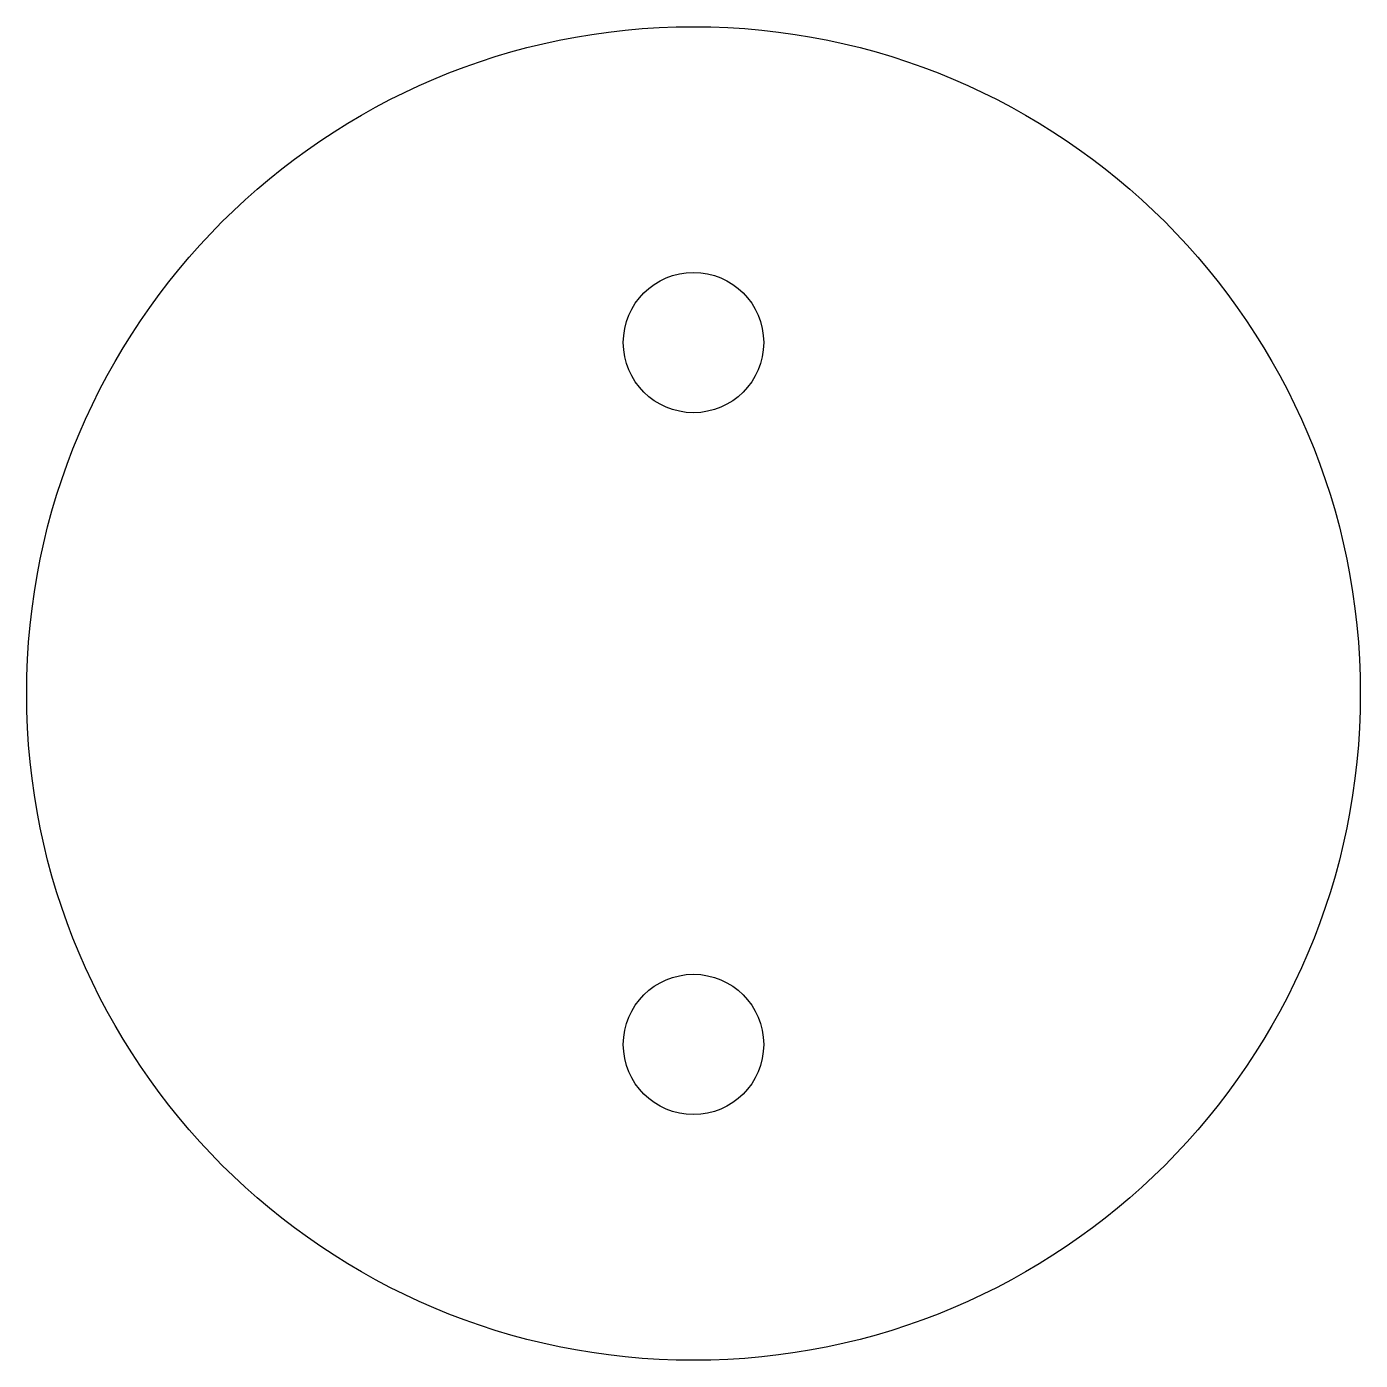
# Model space of a CAD drawing. Header units: millimetres. Extents: x -14.2 to 14.2, y -14.2 to 14.2.
import ezdxf

# ---------------------------------------------------------------- set-up
doc = ezdxf.new("R2010")
doc.units = ezdxf.units.MM

msp = doc.modelspace()

# ---------------------------------------------------------------- linework, layer by layer
for centre, radius in [((0, 0), 14.25), ((0, 7.5), 1.5), ((0, -7.5), 1.5)]:
    msp.add_circle(centre, radius)

doc.saveas('drawing.dxf')
